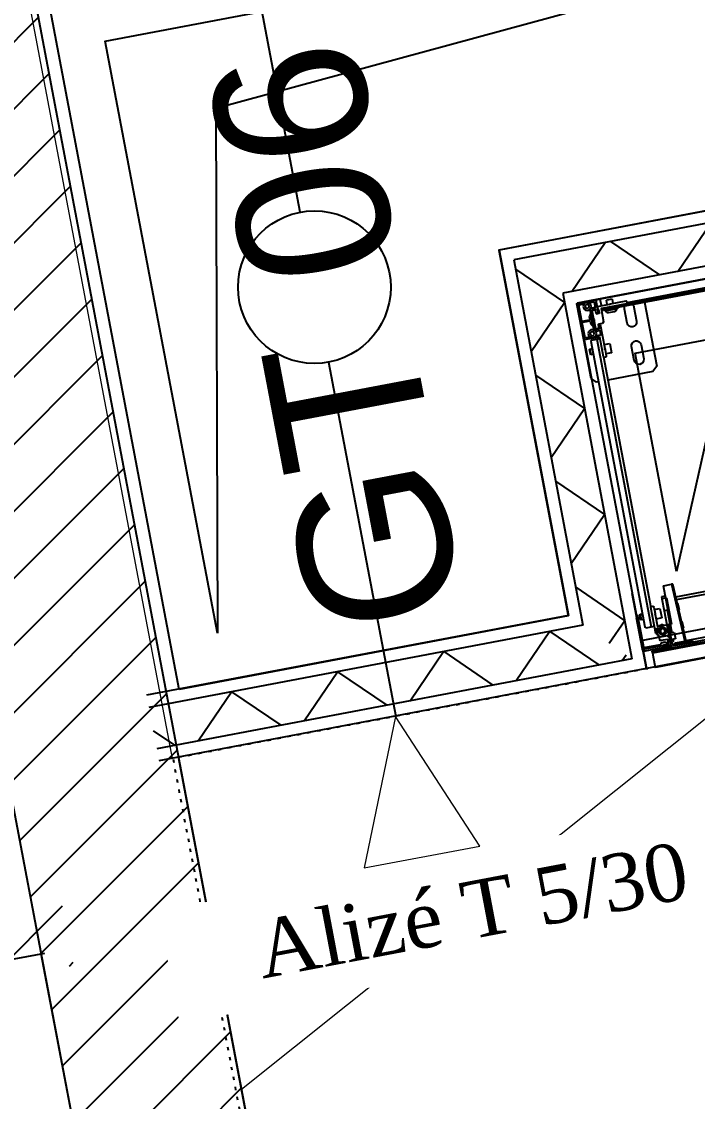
# Model space of a CAD drawing. Header units: centimetres. Extents: x 187368 to 251255, y -383447 to -322514.
# Drawn here: x 200977 to 201685, y -341437 to -340305 of the extents above; entities that cross this region are included whole.
import ezdxf

# ---------------------------------------------------------------- set-up
doc = ezdxf.new("R2010")
doc.units = ezdxf.units.CM
doc.linetypes.add('Style de ligne -5', pattern=[0.20828, 0.069425, -0.138855])
doc.layers.get('0').update_dxf_attribs({"color": 252})
for name, color, linetype in [('3-BAT C-Niveau 2', 252, 'Continuous'), ('prlm-GT', 242, 'Continuous'), ('prlm-MOD', 64, 'Continuous'), ('prlm-VMC', 93, 'Continuous')]:
    doc.layers.add(name, color=color, linetype=linetype)
doc.styles.add('Geneva', font='arial.ttf')
doc.styles.add('prlm-vmc', font='pala.ttf', dxfattribs={"height": 14})

# ---------------------------------------------------------------- blocks, each defined once
blk = doc.blocks.new('MTI900_Alu_390')
at = {"layer": 'prlm-MOD', "color": 1, "linetype": 'Continuous'}
for p, q in [((-4.225, 0), (4.225, 0)), ((4.278, 0), (4.225, 0)), ((4.225, -0.07), (4.225, 0)), ((4.472, 0), (4.278, 0)), ((4.475, 0), (4.472, 0)), ((4.475, -0.003), (4.475, 0)), ((-4.105, -0.105), (4.105, -0.105)), ((-3.96, -0.09), (3.96, -0.09)), ((3.96, -0.073), (3.96, -0.097)), ((4.13, -0.07), (3.963, -0.07)), ((3.963, -0.1), (4.229, -0.1)), ((4.105, -0.025), (4.165, -0.025)), ((4.105, -0.025), (4.105, -0.07)), ((4.105, -0.1), (4.105, -0.115)), ((4.135, -0.075), (4.13, -0.07)), ((4.14, -0.07), (4.135, -0.075)), ((4.267, -0.07), (4.14, -0.07)), ((4.165, -0.07), (4.165, -0.025)), ((4.165, -0.115), (4.165, -0.1)), ((4.165, -0.105), (4.225, -0.105)), ((4.225, -0.105), (4.225, -0.1)), ((4.225, -0.105), (4.225, -0.12)), ((4.235, -0.1), (4.235, -0.24)), ((4.26, -0.12), (4.27, -0.09)), ((4.27, -0.09), (4.27, -0.073)), ((4.275, -0.003), (4.275, -0.137)), ((4.293, -0.021), (4.293, -0.074)), ((4.295, -0.137), (4.295, -0.098)), ((4.347, -0.018), (4.296, -0.018)), ((4.296, -0.077), (4.331, -0.077)), ((4.298, -0.095), (4.332, -0.095)), ((4.327, -0.1), (4.298, -0.1)), ((4.33, -0.195), (4.33, -0.103)), ((4.335, -0.098), (4.335, -0.134)), ((4.353, -0.086), (4.353, -0.129)), ((4.355, -0.038), (4.375, -0.027)), ((4.355, -0.062), (4.355, -0.038)), ((4.375, -0.073), (4.355, -0.062)), ((4.375, -0.027), (4.395, -0.038)), ((4.395, -0.062), (4.375, -0.073)), ((4.395, -0.038), (4.395, -0.062)), ((4.454, -0.018), (4.403, -0.018)), ((4.457, -0.191), (4.457, -0.021)), ((4.475, -0.387), (4.475, -0.003)), ((-4.1, -0.12), (4.1, -0.12)), ((3.775, -0.12), (3.775, -0.8)), ((3.895, -0.15), (3.895, -0.3)), ((3.995, -0.3), (3.995, -0.15)), ((4.067, -0.12), (4.067, -0.125)), ((4.067, -0.125), (4.203, -0.125)), ((4.067, -0.125), (4.067, -0.135)), ((4.067, -0.135), (4.203, -0.135)), ((4.105, -0.115), (4.095, -0.125)), ((4.103, -0.158), (4.168, -0.158)), ((4.165, -0.115), (4.105, -0.115)), ((4.175, -0.125), (4.165, -0.115)), ((4.17, -0.12), (4.225, -0.12)), ((4.203, -0.125), (4.203, -0.12)), ((4.203, -0.135), (4.203, -0.125)), ((4.26, -0.142), (4.26, -0.12)), ((4.292, -0.145), (4.263, -0.145)), ((4.278, -0.14), (4.292, -0.14)), ((4.295, -0.137), (4.295, -0.142)), ((4.33, -0.195), (4.325, -0.2)), ((4.325, -0.2), (4.33, -0.205)), ((4.338, -0.16), (4.33, -0.16)), ((4.33, -0.168), (4.342, -0.168)), ((4.33, -0.297), (4.33, -0.205)), ((4.336, -0.136), (4.354, -0.164)), ((4.338, -0.16), (4.338, -0.24)), ((4.355, -0.19), (4.338, -0.16)), ((4.338, -0.24), (4.355, -0.21)), ((4.354, -0.13), (4.372, -0.159)), ((4.355, -0.166), (4.355, -0.234)), ((4.373, -0.16), (4.373, -0.191)), ((4.373, -0.209), (4.373, -0.24)), ((4.454, -0.194), (4.376, -0.194)), ((4.376, -0.206), (4.454, -0.206)), ((4.457, -0.369), (4.457, -0.209)), ((4.235, -0.24), (4.25, -0.255)), ((4.25, -0.255), (4.292, -0.255)), ((4.275, -0.263), (4.275, -0.52)), ((4.292, -0.26), (4.278, -0.26)), ((4.293, -0.326), (4.293, -0.369)), ((4.295, -0.258), (4.295, -0.263)), ((4.295, -0.302), (4.295, -0.263)), ((4.328, -0.323), (4.296, -0.323)), ((4.298, -0.3), (4.327, -0.3)), ((4.332, -0.305), (4.298, -0.305)), ((4.33, -0.232), (4.342, -0.232)), ((4.33, -0.24), (4.338, -0.24)), ((4.354, -0.236), (4.335, -0.265)), ((4.335, -0.265), (4.335, -0.302)), ((4.353, -0.271), (4.353, -0.304)), ((4.373, -0.24), (4.354, -0.27)), ((4.355, -0.328), (4.375, -0.317)), ((4.355, -0.352), (4.355, -0.328)), ((4.375, -0.317), (4.395, -0.328)), ((4.395, -0.328), (4.395, -0.352)), ((4.296, -0.372), (4.347, -0.372)), ((4.305, -0.6), (4.305, -0.393)), ((4.34, -0.405), (4.305, -0.405)), ((4.308, -0.39), (4.472, -0.39)), ((4.34, -0.405), (4.34, -3.475)), ((4.395, -0.405), (4.34, -0.405)), ((4.375, -0.363), (4.355, -0.352)), ((4.395, -0.352), (4.375, -0.363)), ((4.405, -0.415), (4.395, -0.405)), ((4.403, -0.372), (4.454, -0.372)), ((4.405, -0.415), (4.405, -3.465)), ((4.475, -0.8), (4.475, -0.387)), ((3.895, -0.55), (3.895, -0.7)), ((3.995, -0.7), (3.995, -0.55)), ((4.215, -0.475), (4.215, -0.575)), ((4.275, -0.475), (4.215, -0.475)), ((4.275, -0.52), (4.278, -0.523)), ((4.275, -0.52), (4.275, -0.53)), ((4.278, -0.527), (4.275, -0.53)), ((4.275, -0.53), (4.275, -0.6)), ((4.43, -0.495), (4.405, -0.495)), ((4.405, -0.555), (4.43, -0.555)), ((4.43, -0.495), (4.43, -0.555)), ((4.435, -0.5), (4.43, -0.495)), ((4.43, -0.555), (4.435, -0.55)), ((4.435, -0.55), (4.435, -0.5)), ((4.215, -0.575), (4.275, -0.575)), ((4.285, -0.61), (4.295, -0.61)), ((4.305, -0.6), (4.305, -3.277)), ((3.775, -0.8), (3.825, -0.85)), ((3.825, -0.85), (4.305, -0.85)), ((4.405, -0.85), (4.425, -0.85)), ((4.425, -0.85), (4.475, -0.8)), ((4.007, -3.691), (4.035, -3.077)), ((4.05, -3.077), (4.022, -3.692)), ((4.035, -3.077), (4.05, -3.077)), ((4.135, -3.077), (4.05, -3.077)), ((4.136, -3.497), (4.135, -3.077)), ((4.029, -3.215), (-0.132, -3.215)), ((4.027, -3.245), (-0.132, -3.245)), ((4.125, -3.207), (4.125, -3.487)), ((4.125, -3.207), (4.175, -3.207)), ((4.135, -3.187), (4.175, -3.187)), ((4.175, -3.187), (4.175, -3.207)), ((4.175, -3.207), (4.175, -3.337)), ((4.275, -3.277), (4.275, -3.346)), ((4.295, -3.267), (4.285, -3.267)), ((4.305, -3.553), (4.305, -3.277)), ((4.017, -3.356), (4.021, -3.285)), ((4.017, -3.356), (4.022, -3.356)), ((4.026, -3.286), (4.021, -3.285)), ((4.14, -3.337), (4.175, -3.337)), ((4.14, -3.487), (4.14, -3.337)), ((4.175, -3.337), (4.175, -3.487)), ((4.215, -3.305), (4.215, -3.405)), ((4.275, -3.305), (4.215, -3.305)), ((4.275, -3.346), (4.275, -3.358)), ((4.275, -3.358), (4.275, -3.484)), ((4.276, -3.348), (4.278, -3.35)), ((4.278, -3.354), (4.276, -3.356)), ((4.43, -3.325), (4.405, -3.325)), ((4.405, -3.385), (4.43, -3.385)), ((4.43, -3.325), (4.43, -3.385)), ((4.435, -3.33), (4.43, -3.325)), ((4.43, -3.385), (4.435, -3.38)), ((4.435, -3.38), (4.435, -3.33)), ((4.455, -3.355), (4.455, -3.335)), ((4.455, -3.335), (4.475, -3.335)), ((4.455, -3.69), (4.455, -3.355)), ((4.475, -3.355), (4.455, -3.355)), ((4.475, -3.335), (4.475, -3.355)), ((4.475, -3.69), (4.475, -3.355)), ((4.008, -3.552), (4.012, -3.482)), ((4.017, -3.482), (4.012, -3.482)), ((4.125, -3.487), (4.14, -3.487)), ((4.14, -3.497), (4.136, -3.497)), ((4.14, -3.487), (4.155, -3.487)), ((4.14, -3.487), (4.14, -3.577)), ((4.155, -3.487), (4.175, -3.487)), ((4.155, -3.497), (4.155, -3.487)), ((4.155, -3.702), (4.155, -3.497)), ((4.175, -3.497), (4.155, -3.497)), ((4.175, -3.487), (4.175, -3.49)), ((4.175, -3.49), (4.175, -3.601)), ((4.272, -3.487), (4.178, -3.487)), ((4.215, -3.405), (4.275, -3.405)), ((4.22, -3.478), (4.23, -3.472)), ((4.23, -3.472), (4.24, -3.478)), ((4.271, -3.507), (4.271, -3.518)), ((4.287, -3.504), (4.274, -3.504)), ((4.285, -3.504), (4.29, -3.507)), ((4.29, -3.549), (4.29, -3.507)), ((4.34, -3.475), (4.305, -3.475)), ((4.395, -3.475), (4.34, -3.475)), ((4.395, -3.475), (4.405, -3.465)), ((4.008, -3.552), (4.013, -3.552)), ((4.115, -3.577), (4.115, -3.647)), ((4.155, -3.577), (4.115, -3.577)), ((4.175, -3.623), (4.175, -3.601)), ((4.176, -3.603), (4.183, -3.61)), ((4.183, -3.614), (4.176, -3.621)), ((4.195, -3.561), (4.195, -3.523)), ((4.268, -3.521), (4.266, -3.521)), ((4.273, -3.542), (4.276, -3.542)), ((4.276, -3.627), (4.276, -3.584)), ((4.277, -3.582), (4.304, -3.555)), ((4.279, -3.545), (4.279, -3.549)), ((4.291, -3.577), (4.281, -3.583)), ((4.282, -3.552), (4.287, -3.552)), ((4.291, -3.568), (4.291, -3.577)), ((4.007, -3.685), (3.706, -3.685)), ((3.712, -3.715), (3.935, -3.715)), ((3.893, -3.717), (3.907, -3.717)), ((3.907, -3.717), (4.14, -3.717)), ((3.907, -3.717), (3.907, -3.737)), ((3.935, -3.717), (3.935, -3.712)), ((3.965, -3.712), (3.935, -3.712)), ((3.945, -3.702), (3.965, -3.702)), ((3.965, -3.702), (4.105, -3.702)), ((3.965, -3.712), (3.965, -3.702)), ((3.965, -3.712), (3.965, -3.717)), ((4.105, -3.712), (3.965, -3.712)), ((4.007, -3.692), (4.007, -3.691)), ((4.007, -3.691), (4.022, -3.692)), ((4.022, -3.692), (4.125, -3.692)), ((4.022, -3.692), (4.022, -3.692)), ((4.105, -3.702), (4.125, -3.702)), ((4.105, -3.712), (4.105, -3.702)), ((4.105, -3.717), (4.105, -3.712)), ((4.135, -3.712), (4.105, -3.712)), ((4.115, -3.647), (4.155, -3.647)), ((4.125, -3.692), (4.125, -3.702)), ((4.135, -3.712), (4.135, -3.717)), ((4.14, -3.647), (4.14, -3.657)), ((4.165, -3.726), (4.165, -3.737)), ((4.175, -3.623), (4.175, -3.734)), ((4.175, -3.734), (4.175, -3.737)), ((4.195, -3.674), (4.195, -3.64)), ((4.195, -3.722), (4.195, -3.693)), ((4.195, -3.695), (4.215, -3.695)), ((4.215, -3.715), (4.195, -3.715)), ((4.198, -3.637), (4.266, -3.637)), ((4.211, -3.677), (4.198, -3.677)), ((4.198, -3.69), (4.225, -3.69)), ((4.198, -3.725), (4.212, -3.725)), ((4.222, -3.663), (4.213, -3.676)), ((4.215, -3.695), (4.45, -3.695)), ((4.215, -3.695), (4.215, -3.715)), ((4.215, -3.715), (4.45, -3.715)), ((4.215, -3.72), (4.225, -3.72)), ((4.215, -3.722), (4.215, -3.72)), ((4.225, -3.716), (4.221, -3.72)), ((4.227, -3.657), (4.225, -3.659)), ((4.265, -3.659), (4.225, -3.659)), ((4.225, -3.659), (4.225, -3.662)), ((4.265, -3.662), (4.225, -3.662)), ((4.225, -3.69), (4.225, -3.695)), ((4.229, -3.716), (4.225, -3.716)), ((4.263, -3.657), (4.227, -3.657)), ((4.228, -3.692), (4.237, -3.692)), ((4.229, -3.657), (4.229, -3.662)), ((4.229, -3.69), (4.229, -3.695)), ((4.26, -3.715), (4.231, -3.715)), ((4.243, -3.732), (4.238, -3.737)), ((4.243, -3.687), (4.239, -3.691)), ((4.249, -3.734), (4.241, -3.734)), ((4.251, -3.691), (4.247, -3.687)), ((4.252, -3.737), (4.247, -3.732)), ((4.253, -3.692), (4.263, -3.692)), ((4.261, -3.657), (4.261, -3.662)), ((4.261, -3.69), (4.261, -3.695)), ((4.265, -3.716), (4.262, -3.716)), ((4.265, -3.659), (4.263, -3.657)), ((4.265, -3.662), (4.265, -3.659)), ((4.283, -3.69), (4.265, -3.69)), ((4.265, -3.695), (4.265, -3.69)), ((4.269, -3.72), (4.265, -3.716)), ((4.265, -3.72), (4.283, -3.72)), ((4.277, -3.676), (4.268, -3.663)), ((4.452, -3.677), (4.279, -3.677)), ((4.286, -3.692), (4.445, -3.692)), ((4.342, -3.715), (4.289, -3.715)), ((4.295, -3.734), (4.295, -3.73)), ((4.298, -3.727), (4.342, -3.727)), ((4.378, -3.727), (4.298, -3.727)), ((4.298, -3.727), (4.298, -3.737)), ((4.345, -3.724), (4.345, -3.718)), ((4.378, -3.747), (4.378, -3.727)), ((4.455, -3.682), (4.455, -3.68)), ((-4.375, -3.737), (4.375, -3.737)), ((4.375, -3.747), (-4.375, -3.747)), ((4.375, -3.737), (4.375, -3.747)), ((4.375, -3.747), (4.378, -3.747)), ((4.375, -3.792), (4.375, -3.747)), ((4.375, -3.902), (4.375, -3.792)), ((-4.375, -3.902), (4.375, -3.902))]:
    blk.add_line(p, q, dxfattribs=at)
for centre, radius in [((4.375, -0.05), 0.0425), ((4.375, -0.34), 0.0425), ((4.23, -3.542), 0.035), ((4.23, -3.542), 0.03), ((4.23, -3.542), 0.025)]:
    blk.add_circle(centre, radius, dxfattribs=at)
for centre, radius, start, end in [((4.278, -0.003), 0.003, 90, 180), ((4.472, -0.003), 0.003, 0, 90), ((3.963, -0.073), 0.003, 90, 180), ((3.963, -0.097), 0.003, 180, 270), ((4.232, -0.1), 0.003, 0, 180), ((4.267, -0.073), 0.003, 0, 90), ((4.267, -0.09), 0.003, 341.5651, 0), ((4.296, -0.021), 0.003, 90, 180), ((4.296, -0.074), 0.003, 180, 270), ((4.298, -0.098), 0.003, 90, 180), ((4.298, -0.103), 0.003, 90, 180), ((4.327, -0.103), 0.003, 0, 90), ((4.331, -0.067), 0.01, 270, 326.3475), ((4.332, -0.098), 0.003, 0, 90), ((4.347, -0.021), 0.003, 84.5182, 90), ((4.403, -0.021), 0.003, 90, 95.4818), ((4.454, -0.021), 0.003, 0, 90), ((3.945, -0.15), 0.05, 143.1301, 180), ((3.945, -0.15), 0.05, 0, 36.8699), ((4.103, -0.133), 0.02, 185.7392, 187.1808), ((4.103, -0.138), 0.02, 171.3731, 270), ((4.168, -0.138), 0.02, 270, 8.6269), ((4.168, -0.133), 0.02, 352.8192, 354.2608), ((4.263, -0.12), 0.003, 161.5651, 180), ((4.263, -0.142), 0.003, 180, 270), ((4.278, -0.137), 0.003, 180, 270), ((4.292, -0.137), 0.003, 270, 0), ((4.292, -0.142), 0.003, 270, 0), ((4.338, -0.134), 0.003, 180, 213.6901), ((4.356, -0.129), 0.003, 180, 213.6901), ((4.352, -0.166), 0.003, 0, 33.6901), ((4.37, -0.16), 0.003, 0, 33.6901), ((4.376, -0.191), 0.003, 180, 270), ((4.376, -0.209), 0.003, 90, 180), ((4.454, -0.191), 0.003, 270, 0), ((4.454, -0.209), 0.003, 0, 90), ((3.945, -0.3), 0.05, 180, 0), ((4.278, -0.263), 0.003, 90, 180), ((4.292, -0.258), 0.003, 0, 90), ((4.292, -0.263), 0.003, 0, 90), ((4.296, -0.326), 0.003, 90, 180), ((4.298, -0.297), 0.003, 180, 270), ((4.298, -0.302), 0.003, 180, 270), ((4.327, -0.297), 0.003, 270, 0), ((4.328, -0.333), 0.01, 46.149, 90), ((4.332, -0.302), 0.003, 270, 0), ((4.356, -0.271), 0.003, 146.3099, 180), ((4.352, -0.234), 0.003, 326.3099, 0), ((4.296, -0.369), 0.003, 180, 270), ((4.308, -0.393), 0.003, 90, 180), ((4.347, -0.369), 0.003, 270, 275.4818), ((4.403, -0.369), 0.003, 264.5182, 270), ((4.454, -0.369), 0.003, 270, 0), ((4.472, -0.387), 0.003, 270, 0), ((3.945, -0.55), 0.05, 0, 180), ((4.276, -0.525), 0.003, 315, 45), ((4.285, -0.6), 0.01, 180, 270), ((4.295, -0.6), 0.01, 270, 0), ((3.945, -0.7), 0.05, 180, 0), ((4.285, -3.277), 0.01, 90, 180), ((4.295, -3.277), 0.01, 0, 90), ((4.278, -3.346), 0.003, 180, 225), ((4.278, -3.358), 0.003, 135, 180), ((4.276, -3.352), 0.003, 315, 45), ((4.178, -3.49), 0.003, 90, 180), ((4.23, -3.542), 0.04, 33.9272, 355.9994), ((4.23, -3.542), 0.065, 57.7958, 122.2042), ((4.23, -3.542), 0.06, 66.4435, 113.5565), ((4.274, -3.507), 0.003, 90, 180), ((4.272, -3.484), 0.003, 270, 0), ((4.23, -3.542), 0.06, 0, 39.2965), ((4.23, -3.542), 0.065, 22.6199, 35.7758), ((4.287, -3.507), 0.003, 0, 90), ((4.178, -3.601), 0.003, 180, 225), ((4.178, -3.623), 0.003, 135, 180), ((4.181, -3.612), 0.003, 315, 45), ((4.266, -3.518), 0.003, 213.9272, 270), ((4.23, -3.542), 0.04, 0, 33.9272), ((4.268, -3.518), 0.003, 270, 0), ((4.273, -3.545), 0.003, 90, 175.9994), ((4.23, -3.542), 0.04, 355.9994, 0), ((4.276, -3.545), 0.003, 0, 90), ((4.23, -3.542), 0.065, 315.0475, 333.838), ((4.279, -3.584), 0.003, 135, 180), ((4.282, -3.549), 0.003, 180, 270), ((4.287, -3.549), 0.003, 270, 0), ((4.23, -3.542), 0.06, 351.491, 0), ((4.302, -3.553), 0.003, 315, 0), ((3.945, -3.712), 0.01, 90, 180), ((3.997, -3.692), 0.01, 270, 357.3974), ((4.125, -3.712), 0.02, 347.588, 90), ((4.125, -3.712), 0.01, 0, 90), ((4.16, -3.657), 0.02, 180, 230.1159), ((4.14, -3.702), 0.035, 270, 0), ((4.14, -3.702), 0.015, 270, 0), ((4.115, -3.71), 0.05, 37.0861, 50.1159), ((4.178, -3.734), 0.003, 180, 270), ((4.198, -3.64), 0.003, 90, 180), ((4.198, -3.674), 0.003, 180, 270), ((4.198, -3.693), 0.003, 90, 180), ((4.198, -3.722), 0.003, 180, 270), ((4.211, -3.674), 0.003, 270, 325.008), ((4.212, -3.722), 0.003, 270, 0), ((4.225, -3.665), 0.003, 90, 145.008), ((4.225, -3.693), 0.003, 19.4712, 90), ((4.215, -3.715), 0.01, 353.9388, 0), ((4.225, -3.717), 0.003, 270, 350.4059), ((4.231, -3.718), 0.003, 90, 170.4059), ((4.237, -3.689), 0.003, 270, 315), ((4.245, -3.689), 0.003, 45, 135), ((4.245, -3.734), 0.003, 45, 135), ((4.253, -3.689), 0.003, 225, 270), ((4.26, -3.718), 0.003, 9.5941, 90), ((4.265, -3.717), 0.003, 189.5941, 270), ((4.265, -3.693), 0.003, 90, 160.5288), ((4.265, -3.665), 0.003, 34.992, 90), ((4.275, -3.715), 0.01, 180, 186.0612), ((4.266, -3.627), 0.01, 270, 0), ((4.279, -3.674), 0.003, 214.992, 270), ((4.283, -3.693), 0.003, 19.4712, 90), ((4.283, -3.717), 0.003, 270, 350.4059), ((4.289, -3.718), 0.003, 90, 170.4059), ((4.292, -3.734), 0.003, 270, 0), ((4.298, -3.73), 0.003, 90, 180), ((4.342, -3.718), 0.003, 0, 90), ((4.342, -3.724), 0.003, 270, 0), ((4.445, -3.682), 0.01, 270, 0), ((4.45, -3.69), 0.025, 270, 0), ((4.45, -3.69), 0.005, 270, 0), ((4.452, -3.68), 0.003, 0, 90)]:
    blk.add_arc(centre, radius, start, end, dxfattribs=at)
for centre, major_axis, ratio, start_param, end_param in [((3.997, -3.692), (-0.025, 0), 0.4, 1.570796, 3.096169), ((4.022, -3.693), (-0.015, 0.0007), 0.045361, -1.568734, 0)]:
    blk.add_ellipse(centre, major_axis=major_axis, ratio=ratio, start_param=start_param, end_param=end_param, dxfattribs=at)
blk = doc.blocks.new('xi.be')
at = {"layer": 'prlm-VMC', "color": 0, "linetype": 'ByBlock', "lineweight": 5, "flags": 128}
blk.add_lwpolyline([(-6.17, -15), (6.17, -15), (0, 0)], close=True, dxfattribs=at)
at = {"layer": 'prlm-VMC', "color": 0, "linetype": 'ByBlock', "lineweight": 5}
blk.add_solid([(0, -1), (5.17, -14), (-5.17, -14), (0, -1)], dxfattribs=at)

msp = doc.modelspace()

# ---------------------------------------------------------------- hatches: boundary and pattern name
at = {"linetype": 'Continuous', "lineweight": 18}
h = msp.add_hatch(dxfattribs=at)
h.set_pattern_fill('BA 13', color=256, scale=10, style=0, pattern_type=2)
h.set_pattern_definition([(218.65981, (66931.62, 115456.3), (-199.24783, 287.75041), [])])
h.paths.add_polyline_path([(204000, -341924.6), (204741.4, -341784.2), (205703.4, -346864), (204524.4, -347087.2), (203865.6, -343607.5), (203473.1, -343682.1), (203597.6, -344340.4), (201824.4, -344676), (201695.2, -343994), (201694.3, -343994.6), (201619.9, -343601.5), (201619.8, -343601.1), (201694.3, -343994.2), (201619.8, -343601.1), (201619.8, -343601.1), (201141.6, -341075.9), (202510.9, -340816.6), (202756.2, -342112.6), (202366.2, -342186.4), (202375.5, -342235.6), (202814.6, -342152.4), (202464.1, -340314.4), (203652.1, -340089.4)])
at = {"linetype": 'Continuous'}
h = msp.add_hatch(dxfattribs=at)
h.set_pattern_fill('02_ISOLANT', color=256, scale=10, angle=-169.2764, style=0, pattern_type=2)
h.set_pattern_definition([(235.723595, (66931.62, 115456.28), (66.106423, -45.054865), []), (325.723595, (66931.62, 115456.28), (-45.054865, -66.106423), [])])
h.paths.add_polyline_path([(202472.6, -340414), (202421.2, -340379), (201492.8, -340554.8), (201544.2, -340589.9)])
h = msp.add_hatch(dxfattribs=at)
h.set_pattern_fill('02_ISOLANT', color=256, scale=10, angle=-79.2764, style=0, pattern_type=2)
h.set_pattern_definition([(325.723595, (66931.62, 115456.28), (45.054865, 66.106423), []), (55.723595, (66931.62, 115456.28), (66.106423, -45.054865), [])])
h.paths.add_polyline_path([(201544.2, -340589.9), (201492.8, -340554.8), (201565.3, -340938), (201616.7, -340973)])
h = msp.add_hatch(dxfattribs=at)
h.set_pattern_fill('02_ISOLANT', color=256, scale=10, angle=-169.2723, style=0, pattern_type=2)
h.set_pattern_definition([(235.727694, (66931.62, 115456.28), (66.109646, -45.050135), []), (325.727694, (66931.62, 115456.28), (-45.050135, -66.109646), [])])
h.paths.add_polyline_path([(201616.7, -340973), (201565.3, -340938), (201110.4, -341024.1), (201118.6, -341067.4)])
at = {"layer": '3-BAT C-Niveau 2', "linetype": 'Continuous'}
h = msp.add_hatch(dxfattribs=at)
h.set_pattern_fill('MURS MACONNERIE-2', color=256, scale=10, style=0, pattern_type=2)
h.set_pattern_definition([(45, (67117.507, 115456.283), (-31.2347524, 39.0434405), [])])
h.paths.add_polyline_path([(201232.6, -342523.7), (201409.5, -342490.2), (200372.5, -337014.5), (200195.6, -337048)])

# ---------------------------------------------------------------- linework, layer by layer
at = {"linetype": 'Continuous', "lineweight": 25}
for p, q in [((202406, -340368.6), (201477.6, -340544.5)), ((202487.8, -340424.4), (201559.4, -340600.2)), ((201477.6, -340544.5), (201550.1, -340927.6)), ((201559.4, -340600.2), (201631.9, -340983.4)), ((201550.1, -340927.6), (201108, -341011.4)), ((201631.9, -340983.4), (201121, -341080.2))]:
    msp.add_line(p, q, dxfattribs=at)
at = {"linetype": 'Continuous'}
for p, q in [((202421.2, -340379), (201492.8, -340554.8)), ((202421.2, -340379), (201492.8, -340554.8)), ((202472.6, -340414), (201544.2, -340589.9)), ((202472.6, -340414), (201544.2, -340589.9)), ((202487.8, -340424.4), (201559.4, -340600.2)), ((201492.8, -340554.8), (201565.3, -340938)), ((201492.8, -340554.8), (201565.3, -340938)), ((201544.2, -340589.9), (201616.7, -340973)), ((201544.2, -340589.9), (201616.7, -340973)), ((201559.4, -340600.2), (201631.9, -340983.4)), ((201626.4, -340953.9), (201617.1, -340904.8)), ((201565.3, -340938), (201110.4, -341024.1)), ((201565.3, -340938), (201110.4, -341024.1)), ((201616.7, -340973), (201118.6, -341067.4)), ((201616.7, -340973), (201118.6, -341067.4)), ((201631.9, -340983.4), (201121, -341080.2))]:
    msp.add_line(p, q, dxfattribs=at)
at = {"linetype": 'Continuous', "lineweight": 18, "flags": 128}
msp.add_lwpolyline([(200986.1, -340289.5), (202362, -340028.9), (202511.3, -340816.9), (201135.3, -341077.5)], close=True, dxfattribs=at)
at = {"linetype": 'Continuous', "flags": 128}
for points in [[(201182.2, -340946.4), (201064.6, -340325.5), (202302.6, -340091), (201180.5, -340396.3)], [(204000, -341924.6), (204741.4, -341784.2), (205703.4, -346864), (204524.4, -347087.2), (203865.6, -343607.5), (203473.1, -343682.1), (203597.6, -344340.4), (201824.4, -344676), (201695.2, -343994), (201694.3, -343994.6), (201619.9, -343601.5), (201619.8, -343601.1), (201694.3, -343994.2), (201619.8, -343601.1), (201619.8, -343601.1), (201141.6, -341075.9), (202510.9, -340816.6), (202756.2, -342112.6), (202366.2, -342186.4), (202375.5, -342235.6), (202814.6, -342152.4), (202464.1, -340314.4), (203652.1, -340089.4)], [(201663.5, -340881.5), (201620.2, -340652.8), (202401.3, -340504.9), (201703.8, -340701.6)], [(201631.9, -340983.4), (201626.4, -340953.9), (202505.7, -340787.4), (202511.3, -340816.9)]]:
    msp.add_lwpolyline(points, close=True, dxfattribs=at)
at = {"linetype": 'Style de ligne -5', "ltscale": 50.8, "flags": 128}
msp.add_lwpolyline([(202163.7, -342205.8), (201377.7, -342354.7), (201135.8, -341077.4), (201921.8, -340928.5)], close=True, dxfattribs=at)
at = {"layer": '3-BAT C-Niveau 2', "linetype": 'Continuous', "lineweight": 25}
for p, q in [((201409.5, -342490.2), (200372.5, -337014.5)), ((201321.9, -342028), (200372.5, -337014.5)), ((201232.6, -342523.7), (200195.6, -337048)), ((192774.3, -342839.6), (201001.4, -341281.6)), ((192774.3, -342839.6), (201001.4, -341281.6)), ((201232.6, -342523.7), (200997.5, -341282.3))]:
    msp.add_line(p, q, dxfattribs=at)
at = {"layer": '3-BAT C-Niveau 2', "linetype": 'Continuous'}
for p, q in [((200940.4, -341311.8), (201020, -341232.1)), ((201027.1, -341295.4), (201031.2, -341291.2))]:
    msp.add_line(p, q, dxfattribs=at)
at = {"layer": 'prlm-GT', "ltscale": 50}
msp.add_lwpolyline([(201142.1, -341005.3), (201005.9, -340286), (202342.1, -340033), (202405.8, -340369), (201477.3, -340544.8), (201549.9, -340928)], close=True, dxfattribs=at)
at = {"layer": 'prlm-VMC'}
for points in [[(201269, -340504.9), (201206.9, -340176.7)], [(201298.8, -340662.1), (201369.2, -341033.5)]]:
    msp.add_lwpolyline(points, dxfattribs=at)
msp.add_circle((201283.9, -340583.5), 80, dxfattribs=at)

# ---------------------------------------------------------------- block references
at = {"layer": 'prlm-MOD', "xscale": -99.99999999999972, "yscale": 99.99999999999974, "zscale": 99.99999999999963, "rotation": 10.72371675116345}
msp.add_blockref('MTI900_Alu_390', (201998.7, -340517.3), dxfattribs=at)
at = {"layer": 'prlm-VMC', "xscale": 10, "yscale": 10, "zscale": 10, "rotation": 10.6649053578101}
msp.add_blockref('xi.be', (201368.8, -341033.6), dxfattribs=at)

# ---------------------------------------------------------------- texts
at = {"layer": '3-BAT C-Niveau 2', "insert": (201285, -340955.7), "char_height": 159.85, "attachment_point": 1, "rotation": 100.7236, "line_spacing_factor": 0.25, "style": 'Geneva'}
msp.add_mtext('GT 06', dxfattribs=at)

# ---------------------------------------------------------------- next in the draw order: texts
at = {"layer": 'prlm-VMC', "ltscale": 25, "insert": (201449.1, -341236.9), "char_height": 60, "width": 586.147, "attachment_point": 5, "rotation": 10.7236, "line_spacing_factor": 0.8, "style": 'prlm-vmc', "bg_fill": 2}
msp.add_mtext('Alizé T 5/30', dxfattribs=at)

doc.saveas('drawing.dxf')
